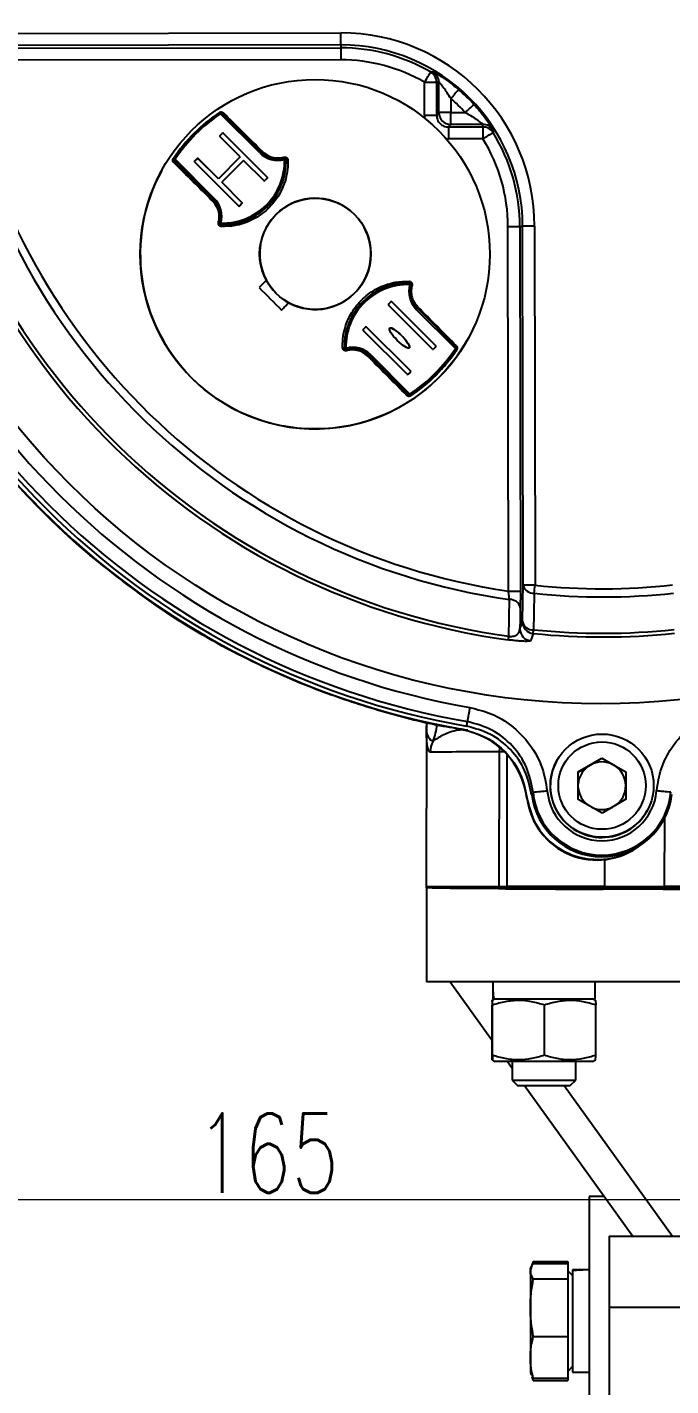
# Model space of a CAD drawing. Header units: millimetres. Extents: x 2320 to 4000, y 933 to 2121.
# Drawn here: x 2753.8 to 2834.8, y 1702.5 to 1873.6 of the extents above; entities that cross this region are included whole.
import ezdxf

# ---------------------------------------------------------------- set-up
doc = ezdxf.new("R2010")
doc.units = ezdxf.units.MM
doc.layers.add('标注', color=3, linetype='Continuous', lineweight=13)
doc.styles.add('SLDTEXTSTYLE1', font='txt.shx', dxfattribs={"width": 0.7, "bigfont": 'gbcbig.shx'})
doc.dimstyles.new('SLDDIMSTYLE12$0', dxfattribs={"dimtxt": 12, "dimasz": 10, "dimexe": 0, "dimexo": 0.0625, "dimgap": 0.875, "dimtad": 1, "dimdec": 1, "dimlfac": 1.8, "dimrnd": 1e-09, "dimzin": 12, "dimdsep": 46, "dimtxsty": 'SLDTEXTSTYLE1', "dimcen": 0.09, "dimdle": 8.16, "dimclrd": 3, "dimclre": 3, "dimadec": 0, "dimazin": 3, "dimtfac": 1, "dimtdec": 1, "dimtofl": 0, "dimtmove": 0, "dimatfit": 3, "dimfxl": 0, "dimfrac": 2, "dimtolj": 1, "dimlwd": 5, "dimlwe": 5, "dimarcsym": 0})

# ---------------------------------------------------------------- blocks, each defined once
blk = doc.blocks.new('*D59')
at = {"layer": 'Defpoints', "color": 0, "transparency": 16777216}
for p in [(2866.48, 1764.58), (2701.56, 1753.72), (2701.56, 1725.94)]:
    blk.add_point(p, dxfattribs=at)
at = {"layer": '标注', "color": 3, "lineweight": 5, "transparency": 16777216}
blk.add_line((2866.48, 1764.52), (2866.48, 1725.94), dxfattribs=at)
at = {"layer": '标注', "color": 3, "linetype": 'Continuous', "lineweight": 5, "transparency": 16777216}
for p, q in [((2701.56, 1753.66), (2701.56, 1725.94)), ((2856.48, 1725.94), (2711.56, 1725.94))]:
    blk.add_line(p, q, dxfattribs=at)
at = {"layer": '标注', "color": 3, "transparency": 16777216}
for points in [[(2711.56, 1727.61), (2711.56, 1724.27), (2701.56, 1725.94)], [(2856.48, 1727.61), (2856.48, 1724.27), (2866.48, 1725.94)]]:
    blk.add_solid(points, dxfattribs=at)
at = {"layer": '标注', "color": 0, "transparency": 16777216, "insert": (2784.02, 1731.82), "char_height": 10, "attachment_point": 5, "style": 'SLDTEXTSTYLE1'}
blk.add_mtext('\\A1;165', dxfattribs=at)

msp = doc.modelspace()

# ---------------------------------------------------------------- linework, layer by layer
at = {"color": 7, "linetype": 'Continuous', "lineweight": 25}
for p, q in [((2746.288, 1872.808), (2793.262, 1872.868)), ((2745.652, 1870.931), (2793.231, 1870.992)), ((2793.262, 1871.364), (2746.288, 1871.304)), ((2793.262, 1871.364), (2793.231, 1870.992)), ((2793.231, 1869.488), (2745.651, 1869.427)), ((2803.791, 1862.523), (2803.786, 1866.662)), ((2805.287, 1866.668), (2805.293, 1862.529)), ((2805.589, 1862.838), (2805.584, 1866.692)), ((2807.088, 1864.603), (2807.091, 1862.845)), ((2777.959, 1862.851), (2777.957, 1862.854)), ((2783.037, 1857.775), (2778.104, 1862.708)), ((2778.245, 1862.848), (2783.178, 1857.916)), ((2805.293, 1862.529), (2805.589, 1862.838)), ((2807.09, 1861.341), (2806.794, 1861.032)), ((2811.136, 1861.346), (2807.09, 1861.341)), ((2807.091, 1862.845), (2808.905, 1862.847)), ((2778.324, 1860.224), (2778.041, 1859.941)), ((2778.041, 1859.941), (2778.042, 1859.942)), ((2778.325, 1860.225), (2778.042, 1859.942)), ((2780.587, 1857.255), (2778.042, 1859.8)), ((2778.324, 1860.224), (2778.325, 1860.225)), ((2783.981, 1854.709), (2778.466, 1860.225)), ((2778.466, 1860.224), (2778.466, 1860.225)), ((2783.981, 1854.708), (2778.466, 1860.224)), ((2811.132, 1859.534), (2806.793, 1859.529)), ((2806.794, 1861.032), (2811.132, 1861.038)), ((2772.201, 1857.075), (2772.18, 1857.037)), ((2772.211, 1857.091), (2772.201, 1857.075)), ((2772.235, 1856.838), (2772.215, 1856.801)), ((2777.168, 1851.905), (2772.235, 1856.838)), ((2772.377, 1856.98), (2777.309, 1852.047)), ((2775.142, 1857.042), (2774.859, 1856.759)), ((2774.859, 1856.759), (2774.86, 1856.76)), ((2775.143, 1857.043), (2774.86, 1856.76)), ((2780.375, 1851.103), (2774.86, 1856.618)), ((2775.142, 1857.042), (2775.143, 1857.043)), ((2777.83, 1854.497), (2775.284, 1857.043)), ((2775.284, 1857.042), (2775.284, 1857.043)), ((2777.829, 1854.496), (2775.284, 1857.042)), ((2780.587, 1857.254), (2777.829, 1854.496)), ((2780.587, 1857.255), (2777.83, 1854.497)), ((2781.012, 1856.831), (2778.254, 1854.073)), ((2780.587, 1857.254), (2780.587, 1857.255)), ((2783.557, 1854.285), (2781.012, 1856.831)), ((2770.7, 1855.567), (2770.699, 1855.566)), ((2777.829, 1854.496), (2777.83, 1854.497)), ((2783.981, 1854.568), (2783.699, 1854.285)), ((2783.981, 1854.708), (2783.981, 1854.709)), ((2778.253, 1854.072), (2778.254, 1854.073)), ((2780.799, 1851.526), (2778.253, 1854.072)), ((2780.799, 1851.527), (2778.254, 1854.073)), ((2785.377, 1852.883), (2785.379, 1852.887)), ((2777.16, 1851.892), (2777.168, 1851.905)), ((2780.799, 1851.386), (2780.517, 1851.103)), ((2780.799, 1851.526), (2780.799, 1851.527)), ((2777.932, 1848.971), (2777.937, 1848.981)), ((2778.124, 1848.727), (2778.119, 1848.719)), ((2783.884, 1848.412), (2783.882, 1848.409)), ((2814.342, 1802.588), (2814.283, 1848.488)), ((2815.786, 1848.495), (2816.132, 1848.552)), ((2815.786, 1848.495), (2815.844, 1802.594)), ((2816.19, 1803.337), (2816.132, 1848.552)), ((2817.634, 1848.559), (2817.692, 1803.343)), ((2783.867, 1841.721), (2782.951, 1840.805)), ((2783.867, 1841.722), (2783.868, 1841.726)), ((2796.166, 1841.694), (2796.168, 1841.697)), ((2799.537, 1839.011), (2799.254, 1838.728)), ((2799.538, 1839.011), (2799.255, 1838.729)), ((2799.537, 1839.011), (2799.538, 1839.011)), ((2805.195, 1833.496), (2799.679, 1839.011)), ((2805.194, 1833.495), (2799.679, 1839.011)), ((2799.679, 1839.011), (2799.679, 1839.011)), ((2799.254, 1838.728), (2799.255, 1838.729)), ((2804.77, 1833.072), (2799.255, 1838.587)), ((2807.678, 1833.134), (2802.745, 1838.067)), ((2802.886, 1838.208), (2807.819, 1833.275)), ((2794.675, 1837.227), (2794.673, 1837.223)), ((2796.356, 1835.829), (2796.073, 1835.547)), ((2796.355, 1835.829), (2796.073, 1835.546)), ((2796.355, 1835.829), (2796.356, 1835.829)), ((2802.013, 1830.314), (2796.497, 1835.829)), ((2802.012, 1830.313), (2796.497, 1835.829)), ((2796.497, 1835.829), (2796.497, 1835.829)), ((2796.073, 1835.546), (2796.073, 1835.547)), ((2801.588, 1829.89), (2796.073, 1835.405)), ((2809.307, 1834.461), (2809.308, 1834.462)), ((2793.693, 1833.145), (2793.698, 1833.153)), ((2793.951, 1832.967), (2793.946, 1832.957)), ((2796.869, 1832.184), (2796.876, 1832.197)), ((2801.808, 1827.265), (2796.876, 1832.197)), ((2797.017, 1832.339), (2801.95, 1827.407)), ((2805.195, 1833.355), (2804.912, 1833.072)), ((2805.194, 1833.495), (2805.195, 1833.496)), ((2807.822, 1832.983), (2807.843, 1833.022)), ((2807.832, 1832.999), (2807.853, 1833.038)), ((2807.843, 1833.022), (2807.853, 1833.038)), ((2802.013, 1830.173), (2801.73, 1829.89)), ((2802.012, 1830.313), (2802.013, 1830.314)), ((2801.788, 1827.228), (2801.808, 1827.265)), ((2802.062, 1827.241), (2802.041, 1827.202)), ((2804.019, 1786.078), (2804.018, 1785.276)), ((2804.018, 1785.212), (2803.98, 1765.276)), ((2808.487, 1785.136), (2808.487, 1785.215)), ((2813.224, 1782.361), (2813.263, 1782.875)), ((2813.192, 1765.361), (2813.224, 1782.361)), ((2814.158, 1782.004), (2814.127, 1765.39)), ((2820.422, 1781.216), (2820.41, 1781.194)), ((2823.122, 1779.824), (2826.116, 1781.566)), ((2824.612, 1780.682), (2826.109, 1781.553)), ((2826.109, 1781.553), (2826.116, 1781.566)), ((2826.109, 1781.553), (2827.612, 1780.692)), ((2826.116, 1781.566), (2829.121, 1779.843)), ((2823.122, 1779.816), (2824.612, 1780.682)), ((2823.132, 1776.36), (2823.122, 1779.824)), ((2827.612, 1780.692), (2829.115, 1779.831)), ((2829.115, 1779.831), (2829.121, 1779.843)), ((2829.115, 1779.831), (2829.12, 1778.098)), ((2829.121, 1779.843), (2829.132, 1776.379)), ((2829.12, 1778.098), (2829.125, 1776.375)), ((2816.672, 1776.605), (2816.672, 1776.527)), ((2826.138, 1774.638), (2823.132, 1776.36)), ((2829.132, 1776.379), (2826.138, 1774.638)), ((2831.817, 1774.959), (2831.829, 1774.981)), ((2834.004, 1765.387), (2834.02, 1774.015)), ((2826.467, 1765.398), (2826.474, 1768.782)), ((2804.01, 1765.376), (2804.01, 1753.376)), ((2929.01, 1765.376), (2804.01, 1765.376)), ((2811.961, 1765.238), (2811.961, 1765.284)), ((2813.981, 1765.149), (2813.981, 1765.123)), ((2814.259, 1765.13), (2814.259, 1765.145)), ((2818.982, 1765.335), (2818.981, 1765.16)), ((2822.63, 1765.34), (2822.63, 1765.142)), ((2822.63, 1765.142), (2830.333, 1765.142)), ((2830.464, 1765.311), (2822.738, 1765.34)), ((2830.333, 1765.142), (2830.334, 1765.311)), ((2929.01, 1753.376), (2804.01, 1753.376)), ((2807.016, 1753.376), (2812.336, 1745.973)), ((2825.247, 1751.257), (2825.247, 1753.357)), ((2812.278, 1744.155), (2812.278, 1750.46)), ((2812.682, 1751.257), (2812.299, 1751.036)), ((2812.336, 1744.155), (2812.336, 1750.46)), ((2812.367, 1751.257), (2812.482, 1751.257)), ((2812.482, 1751.257), (2825.247, 1751.257)), ((2818.866, 1744.155), (2818.866, 1750.46)), ((2825.315, 1751.036), (2824.932, 1751.257)), ((2825.336, 1744.155), (2825.336, 1750.46)), ((2812.299, 1743.578), (2812.682, 1743.357)), ((2824.932, 1743.357), (2812.682, 1743.357)), ((2814.216, 1743.357), (2814.807, 1742.536)), ((2814.807, 1743.357), (2814.807, 1741.034)), ((2822.807, 1741.034), (2822.807, 1743.357)), ((2824.932, 1743.357), (2825.315, 1743.578)), ((2814.807, 1741.034), (2815.483, 1740.357)), ((2814.807, 1741.034), (2822.807, 1741.034)), ((2815.483, 1740.357), (2822.13, 1740.357)), ((2816.373, 1740.357), (2830.014, 1721.376)), ((2821.357, 1740.357), (2834.998, 1721.376)), ((2822.13, 1740.357), (2822.807, 1741.034)), ((2826.42, 1726.376), (2824.51, 1726.376)), ((2824.51, 1726.376), (2824.51, 1508.376)), ((2827.01, 1721.376), (2827.01, 1712.376)), ((2827.01, 1721.376), (2906.01, 1721.376)), ((2817.476, 1718.194), (2817.299, 1717.707)), ((2817.476, 1718.194), (2821.81, 1718.194)), ((2817.476, 1717.938), (2821.81, 1717.938)), ((2821.81, 1718.194), (2821.81, 1717.938)), ((2821.81, 1717.938), (2821.81, 1715.995)), ((2817.204, 1717.445), (2817.11, 1717.188)), ((2817.11, 1717.188), (2817.11, 1716.967)), ((2817.11, 1716.967), (2817.11, 1712.37)), ((2817.476, 1715.995), (2821.81, 1715.995)), ((2822.41, 1716.423), (2821.81, 1717.023)), ((2821.81, 1715.995), (2821.81, 1708.745)), ((2824.51, 1717.128), (2822.41, 1717.128)), ((2822.41, 1717.128), (2822.41, 1717.013)), ((2822.41, 1717.013), (2822.41, 1704.248)), ((2817.11, 1712.37), (2817.11, 1706.092)), ((2827.01, 1712.376), (2827.01, 1684.79)), ((2906.01, 1712.376), (2827.01, 1712.376)), ((2817.476, 1708.745), (2821.81, 1708.745)), ((2821.81, 1708.745), (2821.81, 1703.438)), ((2817.11, 1706.092), (2817.11, 1704.188)), ((2817.11, 1704.188), (2817.204, 1703.931)), ((2817.28, 1703.959), (2817.476, 1703.438)), ((2821.81, 1704.353), (2822.41, 1704.953)), ((2822.41, 1704.248), (2824.51, 1704.248)), ((2817.299, 1703.669), (2817.476, 1703.182)), ((2817.476, 1703.182), (2817.432, 1703.412)), ((2821.81, 1703.438), (2817.476, 1703.438)), ((2817.476, 1703.182), (2821.81, 1703.182)), ((2821.81, 1703.438), (2821.81, 1703.182))]:
    msp.add_line(p, q, dxfattribs=at)
at = {"color": 7, "linetype": 'Continuous', "lineweight": 25, "flags": 128}
for points in [[(2803.786, 1866.662), (2803.931, 1866.912), (2804.07, 1867.154), (2804.199, 1867.377), (2804.313, 1867.573), (2804.407, 1867.735), (2804.477, 1867.858), (2804.522, 1867.935), (2804.539, 1867.965)], [(2778.041, 1859.941), (2778.029, 1859.926), (2778.024, 1859.918)], [(2774.859, 1856.759), (2774.847, 1856.744), (2774.842, 1856.736)], [(2777.16, 1851.892), (2777.172, 1851.876), (2777.18, 1851.856), (2777.182, 1851.833), (2777.179, 1851.807), (2777.172, 1851.78), (2777.16, 1851.752), (2777.144, 1851.723), (2777.124, 1851.696)], [(2778.209, 1848.49), (2778.211, 1848.533), (2778.208, 1848.574), (2778.201, 1848.613), (2778.19, 1848.648), (2778.176, 1848.678), (2778.159, 1848.7), (2778.139, 1848.714), (2778.119, 1848.719)], [(2783.868, 1841.726), (2783.753, 1841.61), (2783.638, 1841.495), (2783.524, 1841.381), (2783.409, 1841.266), (2783.295, 1841.152), (2783.181, 1841.038), (2783.067, 1840.924), (2782.954, 1840.811)], [(2782.954, 1840.811), (2783.307, 1840.458), (2783.661, 1840.105), (2784.015, 1839.751), (2784.368, 1839.397), (2784.722, 1839.043), (2785.076, 1838.689), (2785.43, 1838.335), (2785.783, 1837.982)], [(2785.783, 1837.982), (2785.896, 1838.096), (2786.01, 1838.21), (2786.123, 1838.324), (2786.238, 1838.438), (2786.352, 1838.552), (2786.467, 1838.667), (2786.582, 1838.782), (2786.697, 1838.897)], [(2799.254, 1838.728), (2799.242, 1838.713), (2799.237, 1838.705)], [(2796.073, 1835.546), (2796.06, 1835.531), (2796.055, 1835.523)], [(2793.693, 1833.145), (2793.688, 1833.165), (2793.674, 1833.184), (2793.652, 1833.202), (2793.623, 1833.216), (2793.588, 1833.227), (2793.549, 1833.234), (2793.507, 1833.236), (2793.465, 1833.235)], [(2796.673, 1832.148), (2796.7, 1832.168), (2796.728, 1832.184), (2796.756, 1832.196), (2796.784, 1832.203), (2796.809, 1832.206), (2796.832, 1832.203), (2796.852, 1832.196), (2796.869, 1832.184)], [(2816.113, 1798.75), (2816.156, 1801.318), (2816.19, 1803.337)], [(2817.582, 1802.315), (2817.542, 1799.746), (2817.51, 1797.728)], [(2815.831, 1800.507), (2815.806, 1799.006), (2815.786, 1797.827)], [(2815.786, 1797.827), (2815.969, 1798.344), (2816.113, 1798.75)], [(2817.461, 1797.261), (2817.276, 1796.745), (2817.131, 1796.339)], [(2813.816, 1782.363), (2813.694, 1782.363), (2813.224, 1782.361)], [(2813.192, 1765.361), (2810.801, 1765.352), (2808.751, 1765.342), (2807.054, 1765.331), (2805.722, 1765.318), (2804.762, 1765.305), (2804.18, 1765.291), (2803.98, 1765.276), (2804.163, 1765.26), (2804.728, 1765.244), (2805.672, 1765.227), (2806.988, 1765.21), (2808.669, 1765.192), (2810.704, 1765.174), (2813.08, 1765.156)], [(2811.986, 1765.284), (2810.363, 1765.285), (2808.901, 1765.285), (2807.677, 1765.284), (2806.753, 1765.281), (2806.178, 1765.277), (2805.98, 1765.272), (2806.172, 1765.266), (2806.742, 1765.26), (2807.66, 1765.254), (2808.881, 1765.248), (2810.339, 1765.242), (2811.961, 1765.238)], [(2813.08, 1765.156), (2813.547, 1765.153), (2813.928, 1765.149), (2814.218, 1765.146), (2814.416, 1765.142), (2814.52, 1765.139), (2814.528, 1765.136), (2814.441, 1765.133), (2814.259, 1765.13)], [(2814.397, 1765.383), (2814.575, 1765.379), (2814.659, 1765.376), (2814.648, 1765.373), (2814.541, 1765.37), (2814.34, 1765.367), (2814.046, 1765.365), (2813.662, 1765.363), (2813.192, 1765.361)], [(2814.259, 1765.13), (2813.986, 1765.124), (2814.128, 1765.118), (2814.679, 1765.111), (2815.615, 1765.103), (2816.898, 1765.096), (2818.475, 1765.089), (2820.28, 1765.082), (2822.238, 1765.077), (2824.269, 1765.073), (2826.288, 1765.07)], [(2826.467, 1765.398), (2824.449, 1765.402), (2822.418, 1765.406), (2820.457, 1765.408), (2818.649, 1765.408), (2817.068, 1765.407), (2815.779, 1765.405), (2814.837, 1765.401), (2814.28, 1765.396), (2814.131, 1765.389), (2814.397, 1765.383)], [(2828.981, 1765.095), (2828.798, 1765.1), (2828.258, 1765.105), (2827.4, 1765.11), (2826.289, 1765.114), (2825.007, 1765.118), (2823.648, 1765.121), (2822.315, 1765.123), (2821.105, 1765.123), (2820.108, 1765.122), (2819.398, 1765.12), (2819.029, 1765.116), (2819.026, 1765.112), (2819.392, 1765.107), (2820.097, 1765.102), (2821.091, 1765.097), (2822.298, 1765.093), (2823.631, 1765.09), (2824.99, 1765.087), (2826.274, 1765.086), (2827.387, 1765.087), (2828.249, 1765.088), (2828.793, 1765.091), (2828.981, 1765.095)], [(2829.127, 1765.362), (2828.944, 1765.367), (2828.403, 1765.372), (2827.546, 1765.377), (2826.435, 1765.381), (2825.153, 1765.385), (2823.794, 1765.388), (2822.461, 1765.389), (2821.25, 1765.39), (2820.254, 1765.389), (2819.544, 1765.386), (2819.175, 1765.383), (2819.172, 1765.379), (2819.537, 1765.374), (2820.243, 1765.369), (2821.236, 1765.364), (2822.444, 1765.36), (2823.777, 1765.356), (2825.136, 1765.354), (2826.42, 1765.353), (2827.533, 1765.354), (2828.394, 1765.355), (2828.939, 1765.358), (2829.127, 1765.362)], [(2839.677, 1765.322), (2838.385, 1765.322), (2837.13, 1765.321), (2835.914, 1765.32), (2834.738, 1765.318), (2833.603, 1765.317), (2832.512, 1765.315), (2831.465, 1765.313), (2830.464, 1765.311)], [(2833.821, 1765.052), (2838.089, 1765.036), (2842.531, 1765.021), (2843.983, 1765.017)], [(2899.14, 1765.265), (2894.871, 1765.28), (2890.429, 1765.295), (2885.84, 1765.309), (2881.132, 1765.322), (2876.334, 1765.334), (2871.476, 1765.345), (2866.588, 1765.355), (2861.698, 1765.363), (2856.838, 1765.371), (2852.037, 1765.377), (2847.325, 1765.381), (2842.73, 1765.385), (2838.281, 1765.387), (2834.004, 1765.387)]]:
    msp.add_lwpolyline(points, dxfattribs=at)
at = {"color": 7, "linetype": 'Continuous', "lineweight": 25}
for centre, radius in [((2825.978, 1883.076), 94.663), ((2790.004, 1845.015), 22), ((2790.026, 1845.055), 7), ((2826.125, 1778.099), 6.5), ((2826.127, 1778.102), 5.5)]:
    msp.add_circle(centre, radius, dxfattribs=at)
for centre, radius, start, end in [((2826.239, 1883.551), 86.736, 352.83814, 187.30792), ((2826.241, 1883.555), 86.27, 352.83813, 187.30793), ((2826.248, 1883.568), 81.714, 352.48125, 187.66482), ((2826.249, 1883.569), 80.681, 352.48124, 187.66483), ((2793.293, 1848.528), 24.341, 0.07349, 90.07308), ((2564.118, 1872.209), 229.146, 359.78854, 0.16471), ((3022.375, 1870.146), 229.146, 179.78854, 180.16471), ((2793.26, 1848.466), 22.526, 59.952, 90.07302), ((2793.291, 1848.523), 22.841, 0.07349, 90.07308), ((2826.203, 1883.486), 87.837, 189.2274, 262.22982), ((2826.205, 1883.489), 87.371, 189.2274, 262.22982), ((2826.212, 1883.503), 82.815, 189.67715, 261.85282), ((2826.213, 1883.504), 81.782, 189.91182, 261.65393), ((2793.257, 1848.461), 21.026, 59.952, 90.07302), ((2803.977, 1996.643), 129.982, 269.91566, 270.57756), ((2803.787, 1866.666), 1.5, 0.06713, 59.90679), ((2804.084, 1866.69), 1.5, 0.06631, 59.24117), ((2825.7, 1882.612), 98.999, 189.66157, 229.67541), ((2825.7, 1882.707), 99, 189.79776, 259.98721), ((2825.959, 1883.039), 98.897, 189.98805, 260.15852), ((2825.976, 1883.071), 98.358, 189.97103, 260.17554), ((2825.979, 1883.077), 96.56, 189.97103, 260.17554), ((2402.931, 2211.664), 532.723, 319.34642, 319.50828), ((2793.279, 1848.501), 22.718, 42.55972, 49.38586), ((2793.276, 1848.496), 21.218, 42.55972, 49.38586), ((2577.476, 2115.421), 342.568, 312.49839, 312.75007), ((2790.005, 1845.018), 21.524, 124.03884, 145.96096), ((2790.027, 1845.057), 21.5, 124.03884, 145.96096), ((2790.027, 1845.057), 21.3, 124.03884, 145.96096), ((2778.104, 1862.707), 0.2, 45.00002, 124.03871), ((2765.145, 1854.014), 15.606, 33.85537, 34.58847), ((2812.769, 1828.113), 48.973, 134.82535, 135.05853), ((2778.338, 1862.971), 0.205, 267.13168, 306.91627), ((1274.711, 342.924), 2138.062, 45.120496, 45.305718), ((2803.982, 1992.505), 129.982, 269.91566, 270.57756), ((2806.899, 1732.863), 129.982, 89.91566, 90.57756), ((2807.09, 1862.843), 1.501, 180.16171, 269.98486), ((2568.869, 1862.183), 238.223, 359.79747, 0.15912), ((2811.138, 1859.846), 1.5, 32.48841, 90.08317), ((2778.112, 1859.871), 0.1, 135.00002, 225.00029), ((2778.395, 1860.153), 0.1, 44.99998, 134.99971), ((2778.395, 1860.154), 0.1, 44.99998, 134.99971), ((3045.015, 1860.19), 238.223, 179.79747, 180.15912), ((3049.353, 1860.196), 238.223, 179.79747, 180.15912), ((2811.134, 1859.538), 1.5, 31.82221, 90.08233), ((2693.85, 2049.555), 223.3, 301.68311, 302.06911), ((2793.258, 1848.462), 21.026, 0.07337, 31.77721), ((2793.26, 1848.466), 22.526, 0.07337, 31.77721), ((2817.702, 1823.181), 48.973, 134.82535, 135.05853), ((2785.299, 1860.037), 3, 225.00007, 285.53072), ((2783.224, 1858.09), 0.208, 266.71471, 313.23954), ((2772.908, 1858.167), 1.326, 236.12682, 237.13736), ((2772.377, 1856.979), 0.2, 151.33664, 225.00025), ((2764.501, 1845.41), 13.996, 55.75631, 56.57477), ((1256.189, 324.51), 2155.516, 45.120496, 45.305718), ((2772.078, 1856.681), 0.182, 320.49441, 41.26107), ((1268.468, 336.681), 2138.062, 45.120496, 45.305718), ((2807.86, 1821.426), 50.231, 134.943, 135.17192), ((2774.931, 1856.689), 0.1, 135.00002, 225.00029), ((2775.213, 1856.971), 0.1, 44.99998, 134.99971), ((2775.213, 1856.972), 0.1, 44.99998, 134.99971), ((2778.36, 1856.724), 8, 268.30908, 1.69072), ((2778.36, 1856.724), 7.8, 268.30908, 1.69072), ((2785.3, 1860.038), 3.2, 225.00007, 285.53072), ((2784.43, 1856.781), 1.706, 12.30823, 15.2426), ((2786.156, 1856.954), 0.2, 1.69091, 105.53076), ((2767.042, 1851.694), 19.825, 15.3864, 15.96293), ((2786.68, 1840.902), 16.061, 91.15683, 91.86904), ((2786.156, 1856.954), 0.2, 1.69076, 45.0001), ((2786.525, 1857.077), 0.223, 221.23789, 284.04753), ((2790.003, 1845.013), 22, 151.33662, 225.00026), ((2783.911, 1854.638), 0.1, 315.00002, 45.00029), ((2783.91, 1854.638), 0.1, 331.33666, 45.00022), ((2783.628, 1854.356), 0.1, 224.99998, 314.99971), ((2812.792, 1816.494), 50.231, 134.943, 135.17192), ((2775.046, 1849.784), 3, 344.46921, 45.00019), ((2775.047, 1849.785), 3.2, 344.46921, 45.00019), ((2780.446, 1851.174), 0.1, 224.99998, 314.99971), ((2780.729, 1851.457), 0.1, 315.00002, 45.00029), ((2780.728, 1851.456), 0.1, 331.33666, 45.00022), ((2790.026, 1845.055), 7, 241.60169, 208.39851), ((2778.017, 1849.576), 0.611, 252.95968, 261.95729), ((2778.13, 1848.927), 0.2, 164.46935, 268.30936), ((2774.234, 1835.096), 14.37, 74.2697, 75.06781), ((2747.019, 1849.796), 31.123, 358.03202, 358.40139), ((2814.49, 1973.501), 125.013, 269.90539, 270.59394), ((2817.428, 1723.546), 125.013, 89.90539, 90.59394), ((2790.024, 1845.052), 7, 208.40897, 241.60156), ((2801.694, 1833.389), 8, 88.30908, 181.69072), ((2801.694, 1833.39), 7.8, 88.30908, 181.69072), ((2805.008, 1840.33), 3.2, 164.46921, 225.00019), ((2802.086, 1841.559), 0.256, 169.61423, 222.27228), ((2771.541, 1842.133), 30.399, 358.2151, 358.59086), ((2798.148, 1827.411), 14.284, 73.86802, 74.66962), ((2801.924, 1841.186), 0.2, 45.0001, 88.30925), ((2801.924, 1841.186), 0.2, 344.46935, 88.30936), ((2805.007, 1840.329), 3, 164.46921, 225.00019), ((2801.977, 1840.343), 0.791, 73.29316, 80.21487), ((2799.608, 1838.94), 0.1, 44.99998, 134.99971), ((2799.609, 1838.941), 0.1, 44.99998, 134.99971), ((2799.326, 1838.658), 0.1, 135.00002, 225.00029), ((2837.41, 1803.473), 48.973, 134.82535, 135.05853), ((2803.066, 1838.247), 0.208, 136.72384, 183.27091), ((1277.841, 319.704), 2152.267, 44.695355, 44.879755), ((2796.426, 1835.758), 0.1, 44.99998, 134.99971), ((2796.427, 1835.759), 0.1, 44.99998, 134.99971), ((2790.003, 1845.013), 22, 224.99991, 331.33627), ((2796.144, 1835.476), 0.1, 135.00002, 225.00029), ((2794.328, 1816.889), 16.276, 91.51466, 92.21997), ((2793.898, 1833.159), 0.2, 181.69091, 285.53076), ((2794.755, 1830.077), 3.2, 45.00007, 105.53072), ((2774.445, 1827.702), 20.204, 15.10406, 15.67269), ((2794.578, 1833.05), 0.639, 188.33812, 196.96504), ((2794.754, 1830.076), 3, 45.00007, 105.53072), ((1259.346, 301.101), 2169.837, 44.695355, 44.879755), ((2832.501, 1796.786), 50.231, 134.943, 135.17192), ((2790.027, 1845.057), 21.3, 304.03884, 325.96096), ((2790.006, 1845.018), 21.5, 304.03884, 325.96096), ((2790.006, 1845.018), 21.524, 304.03884, 325.96096), ((2790.027, 1845.056), 21.5, 304.03884, 325.96096), ((2804.841, 1833.142), 0.1, 224.99998, 314.99971), ((2805.123, 1833.424), 0.1, 331.33666, 45.00022), ((2805.124, 1833.425), 0.1, 315.00002, 45.00029), ((2842.342, 1798.54), 48.973, 134.82535, 135.05853), ((2799.865, 1821.479), 14.031, 55.34818, 56.16516), ((2807.957, 1833.351), 0.204, 142.91842, 182.97682), ((2807.677, 1833.134), 0.2, 331.33664, 45.00025), ((2808.209, 1833.518), 0.661, 234.10314, 236.21317), ((1271.599, 313.462), 2152.267, 44.695355, 44.879755), ((2801.659, 1829.961), 0.1, 224.99998, 314.99971), ((2801.941, 1830.242), 0.1, 331.33666, 45.00022), ((2801.942, 1830.243), 0.1, 315.00002, 45.00029), ((2801.668, 1827.091), 0.182, 48.77076, 129.54207), ((2837.433, 1791.853), 50.231, 134.943, 135.17192), ((2801.95, 1827.406), 0.2, 225.00002, 304.03871), ((2788.889, 1818.524), 15.796, 33.49364, 34.2203), ((2802.677, 1827.606), 0.754, 212.39658, 214.25577), ((2817.486, 1678.331), 125.013, 89.90539, 90.59394), ((2817.474, 1803.628), 1.316, 192.75198, 274.70891), ((1985.884, 1892.003), 836.52, 353.845189, 353.916003), ((2826.249, 1883.57), 80.682, 263.91174, 276.23432), ((2814.549, 1927.601), 125.013, 269.90539, 270.59394), ((2814.56, 1800.224), 1.302, 12.53255, 93.70594), ((2826.248, 1883.569), 81.714, 263.91174, 276.23432), ((2817.398, 1799.041), 1.318, 192.78342, 274.84583), ((2817.613, 1798.754), 1.5, 180.17186, 264.18048), ((2742.748, 1806.66), 72.304, 351.88658, 352.25807), ((2817.287, 1797.832), 1.5, 180.17168, 264.0429), ((2751.479, 1804.409), 66.368, 353.81743, 354.2221), ((2826.239, 1883.552), 86.736, 264.19127, 275.9548), ((2826.241, 1883.555), 86.271, 264.19127, 275.9548), ((2373.538, 1863.004), 442.382, 349.99623, 350.22979), ((2799.036, 1786.153), 6.31, 337.21969, 356.46346), ((2806.749, 1775.289), 10, 7.11201, 79.98721), ((2807.519, 1782.294), 3.018, 152.03076, 179.90347), ((2813.52, 1125.574), 656.787, 90.025773, 90.786775), ((2826.113, 1778.077), 6.5, 151.33681, 270.18006), ((2826.12, 1778.089), 3, 60.17996, 120.17977), ((2826.12, 1778.089), 3, 120.17983, 176.28902), ((2826.12, 1778.089), 3, 0.18027, 60.1801), ((2833.888, 1619.065), 159.032, 95.28755, 95.93724), ((2826.113, 1778.077), 6.912, 185.44581, 354.70025), ((2826.12, 1778.089), 3, 184.0714, 234.57725), ((2826.12, 1778.089), 3, 304.20958, 0.18019), ((2820.348, 1636.321), 141.683, 84.15152, 84.87832), ((2825.503, 1777.629), 8.9, 187.11215, 307.90788), ((2826.093, 1778.039), 8.89, 186.98978, 353.15629), ((2826.11, 1778.071), 8.712, 185.44582, 354.70024), ((2826.12, 1778.089), 3, 245.78281, 296.15006), ((2826.113, 1778.076), 6.5, 270.17977, 331.33646), ((2821.534, 2313.407), 548.252, 268.99949, 269.73326), ((2819.605, 1199.56), 565.775, 90.05342, 90.77156), ((2826.292, 2860.839), 1095.703, 269.617711, 269.808482), ((2822.267, 658.21), 1107.13, 89.975638, 90.165082), ((2823.095, -1156.169), 2921.241, 89.789638, 89.937378), ((2834.294, 4691.486), 2926.099, 269.846751, 269.994326), ((2859.951, 6729.871), 4964.817, 269.658201, 269.764012)]:
    msp.add_arc(centre, radius, start, end, dxfattribs=at)
for centre, major_axis, ratio, start_param, end_param in [((2805.252, 1848.477), (21.567, 5.576), 0.8075751, 1.3498967, 1.3633758), ((2806.793, 1862.53), (2.124, 2.124), 0.9987882, 2.3582273, 2.4867184), ((2793.209, 1860.23), (2.699, 22.426), 0.7902591, 4.8430733, 4.8567802), ((2806.793, 1862.53), (2.124, 2.124), 0.9987882, 3.8391022, 3.9278057), ((2800.633, 1834.45), (1.237, -1.237), 0.2285702, 6.2831845, 9.4887697), ((2818.807, 1753.357), (0, -11.154), 0.5773503, 4.712389, 4.9017857), ((2818.807, 1751.257), (0, -11.154), 0.5773503, 4.6136127, 4.712389), ((2822.41, 1710.688), (11.154, 0), 0.5773503, 1.4765236, 1.5707963), ((2824.51, 1710.688), (11.154, 0), 0.5773503, 1.5707963, 1.760193)]:
    msp.add_ellipse(centre, major_axis=major_axis, ratio=ratio, start_param=start_param, end_param=end_param, dxfattribs=at)
msp.add_ellipse((2800.634, 1834.451), major_axis=(1.237, -1.237), ratio=0.2285702, dxfattribs=at)
for points, knots in [([(2804.539, 1867.965), (2804.597, 1867.968), (2804.701, 1867.973), (2804.805, 1867.977), (2804.851, 1867.979)], [0, 0, 0, 0, 0.56, 1, 1, 1, 1]), ([(2804.851, 1867.979), (2804.875, 1867.971), (2804.924, 1867.952), (2805.195, 1867.804), (2805.561, 1867.587), (2806.148, 1867.214), (2807.013, 1866.615), (2807.706, 1866.044), (2808.067, 1865.746)], [0, 0, 0, 0, 0.12205466, 0.24949049, 0.37396694, 0.50097881, 0.73949032, 1, 1, 1, 1]), ([(2807.088, 1864.603), (2806.933, 1864.859), (2806.653, 1865.321), (2806.263, 1865.878), (2805.969, 1866.26), (2805.764, 1866.505), (2805.622, 1866.663), (2805.597, 1866.682), (2805.584, 1866.692)], [0, 0, 0, 0, 0.2770528, 0.4991542, 0.6476515, 0.7772617, 0.8925679, 1, 1, 1, 1]), ([(2810.012, 1863.866), (2810.328, 1863.508), (2810.931, 1862.825), (2811.572, 1861.962), (2811.974, 1861.371), (2812.212, 1860.997), (2812.373, 1860.725), (2812.393, 1860.676), (2812.403, 1860.652)], [0, 0, 0, 0, 0.26143, 0.4994924, 0.6279885, 0.7500278, 0.8766805, 1, 1, 1, 1]), ([(2777.957, 1862.854), (2777.977, 1862.866), (2778.022, 1862.893), (2778.106, 1862.919), (2778.225, 1862.928), (2778.355, 1862.894), (2778.425, 1862.837), (2778.461, 1862.807)], [0, 0, 0, 0, 0.0853698, 0.1907986, 0.3564235, 0.6664713, 1, 1, 1, 1]), ([(2805.293, 1862.529), (2805.315, 1862.333), (2805.36, 1861.94), (2805.707, 1861.444), (2806.204, 1861.098), (2806.597, 1861.054), (2806.794, 1861.032)], [0, 0, 0, 0, 0.250154, 0.5, 0.749846, 1, 1, 1, 1]), ([(2811.136, 1861.346), (2811.125, 1861.359), (2811.102, 1861.386), (2810.929, 1861.531), (2810.662, 1861.738), (2810.027, 1862.198), (2809.392, 1862.565), (2808.905, 1862.847)], [0, 0, 0, 0, 0.1054309, 0.2197764, 0.3500255, 0.5009739, 1, 1, 1, 1]), ([(2812.403, 1860.652), (2812.405, 1860.592), (2812.407, 1860.484), (2812.408, 1860.376), (2812.409, 1860.329)], [0, 0, 0, 0, 0.56, 1, 1, 1, 1]), ([(2783.366, 1857.938), (2783.613, 1857.735), (2784.059, 1857.367), (2784.959, 1857.108), (2785.646, 1857.121), (2786.01, 1857.213), (2786.076, 1857.23)], [0, 0, 0, 0, 0.3569261, 0.6455881, 0.9359573, 1, 1, 1, 1]), ([(2772.219, 1856.565), (2772.176, 1856.62), (2772.11, 1856.703), (2772.096, 1856.859), (2772.116, 1856.96), (2772.141, 1857.022), (2772.163, 1857.056), (2772.169, 1857.066)], [0, 0, 0, 0, 0.4935098, 0.7465115, 0.851032, 0.9564885, 1, 1, 1, 1]), ([(2772.19, 1857.053), (2772.186, 1857.048), (2772.179, 1857.036), (2772.17, 1857.018), (2772.161, 1856.992), (2772.153, 1856.944), (2772.162, 1856.868), (2772.193, 1856.828), (2772.215, 1856.801)], [0, 0, 0, 0, 0.0275852, 0.0617297, 0.104186, 0.1954073, 0.4521438, 1, 1, 1, 1]), ([(2786.579, 1856.86), (2786.581, 1856.682), (2786.591, 1855.725), (2786.295, 1854.124), (2785.324, 1852.11), (2783.908, 1850.448), (2781.997, 1849.196), (2780.014, 1848.546), (2778.773, 1848.508), (2778.209, 1848.49)], [0, 0, 0, 0, 0.0439371, 0.236293, 0.3728219, 0.5357282, 0.69861, 0.8632007, 1, 1, 1, 1]), ([(2786.076, 1857.23), (2786.116, 1857.237), (2786.196, 1857.252), (2786.315, 1857.227), (2786.424, 1857.171), (2786.515, 1857.077), (2786.568, 1856.968), (2786.576, 1856.89), (2786.579, 1856.86)], [0, 0, 0, 0, 0.1540842, 0.3077863, 0.4712038, 0.6571656, 0.8674974, 1, 1, 1, 1]), ([(2778.119, 1848.719), (2778.673, 1848.736), (2779.891, 1848.773), (2781.849, 1849.41), (2783.702, 1850.652), (2784.887, 1851.922), (2785.263, 1852.739), (2785.338, 1852.902)], [0, 0, 0, 0, 0.20546712, 0.45207555, 0.69563382, 0.93912655, 1, 1, 1, 1]), ([(2777.838, 1848.992), (2777.855, 1849.058), (2777.947, 1849.422), (2777.959, 1850.108), (2777.698, 1851.007), (2777.328, 1851.451), (2777.124, 1851.696)], [0, 0, 0, 0, 0.06404267, 0.35441194, 0.64307395, 1, 1, 1, 1]), ([(2777.16, 1851.892), (2777.381, 1851.626), (2777.782, 1851.144), (2778.063, 1850.173), (2778.049, 1849.435), (2777.95, 1849.042), (2777.932, 1848.971)], [0, 0, 0, 0, 0.3540546, 0.64277104, 0.9353249, 1, 1, 1, 1]), ([(2778.209, 1848.49), (2778.151, 1848.499), (2778.041, 1848.517), (2777.912, 1848.621), (2777.839, 1848.749), (2777.817, 1848.881), (2777.831, 1848.957), (2777.838, 1848.992)], [0, 0, 0, 0, 0.257956, 0.4849143, 0.7035846, 0.8642778, 1, 1, 1, 1]), ([(2777.932, 1848.971), (2777.928, 1848.953), (2777.921, 1848.913), (2777.934, 1848.845), (2777.971, 1848.782), (2778.035, 1848.732), (2778.09, 1848.723), (2778.119, 1848.719)], [0, 0, 0, 0, 0.11321608, 0.25761818, 0.47541861, 0.71851805, 1, 1, 1, 1]), ([(2793.465, 1833.235), (2793.463, 1833.413), (2793.455, 1834.374), (2793.754, 1835.979), (2794.727, 1837.996), (2796.142, 1839.659), (2798.052, 1840.909), (2800.033, 1841.555), (2801.272, 1841.589), (2801.835, 1841.605)], [0, 0, 0, 0, 0.04393713, 0.23629304, 0.37282189, 0.53572822, 0.69861004, 0.86320068, 1, 1, 1, 1]), ([(2801.835, 1841.605), (2801.893, 1841.595), (2802.002, 1841.578), (2802.131, 1841.473), (2802.204, 1841.344), (2802.226, 1841.212), (2802.211, 1841.136), (2802.205, 1841.101)], [0, 0, 0, 0, 0.257956, 0.4849143, 0.7035846, 0.8642778, 1, 1, 1, 1]), ([(2802.205, 1841.101), (2802.188, 1841.035), (2802.096, 1840.671), (2802.083, 1839.984), (2802.343, 1839.083), (2802.711, 1838.637), (2802.915, 1838.39)], [0, 0, 0, 0, 0.0640427, 0.3544119, 0.6430739, 1, 1, 1, 1]), ([(2794.712, 1837.204), (2794.509, 1836.826), (2793.9, 1835.685), (2793.686, 1834.262), (2793.692, 1833.32), (2793.693, 1833.145)], [0, 0, 0, 0, 0.2880106, 0.8674013, 1, 1, 1, 1]), ([(2793.967, 1832.863), (2793.927, 1832.856), (2793.847, 1832.841), (2793.728, 1832.866), (2793.62, 1832.923), (2793.528, 1833.017), (2793.475, 1833.127), (2793.468, 1833.205), (2793.465, 1833.235)], [0, 0, 0, 0, 0.15408421, 0.30778627, 0.47120377, 0.6571656, 0.86749743, 1, 1, 1, 1]), ([(2793.693, 1833.145), (2793.694, 1833.13), (2793.698, 1833.09), (2793.724, 1833.036), (2793.769, 1832.988), (2793.823, 1832.959), (2793.868, 1832.95), (2793.908, 1832.949), (2793.929, 1832.954), (2793.946, 1832.957)], [0, 0, 0, 0, 0.14396579, 0.37325789, 0.56953993, 0.7311976, 0.87060558, 0.89142025, 1, 1, 1, 1]), ([(2793.946, 1832.957), (2794.017, 1832.975), (2794.41, 1833.075), (2795.148, 1833.088), (2796.119, 1832.807), (2796.602, 1832.405), (2796.869, 1832.184)], [0, 0, 0, 0, 0.0646751, 0.357229, 0.6459454, 1, 1, 1, 1]), ([(2796.673, 1832.148), (2796.427, 1832.352), (2795.982, 1832.722), (2795.083, 1832.984), (2794.397, 1832.972), (2794.033, 1832.88), (2793.967, 1832.863)], [0, 0, 0, 0, 0.3569261, 0.6455881, 0.9359573, 1, 1, 1, 1]), ([(2807.795, 1833.474), (2807.837, 1833.418), (2807.902, 1833.334), (2807.915, 1833.177), (2807.895, 1833.075), (2807.87, 1833.013), (2807.848, 1832.979), (2807.842, 1832.969)], [0, 0, 0, 0, 0.4935098, 0.7465115, 0.851032, 0.9564885, 1, 1, 1, 1]), ([(2807.822, 1832.983), (2807.825, 1832.988), (2807.832, 1833), (2807.837, 1833.01), (2807.84, 1833.016)], [0, 0, 0, 0, 0.4520618, 1, 1, 1, 1]), ([(2802.054, 1827.181), (2802.034, 1827.169), (2801.989, 1827.143), (2801.905, 1827.117), (2801.787, 1827.109), (2801.658, 1827.144), (2801.588, 1827.202), (2801.552, 1827.231)], [0, 0, 0, 0, 0.0853698, 0.1907986, 0.3564235, 0.6664713, 1, 1, 1, 1]), ([(2801.788, 1827.228), (2801.806, 1827.213), (2801.84, 1827.184), (2801.903, 1827.166), (2801.962, 1827.169), (2802, 1827.18), (2802.024, 1827.192), (2802.034, 1827.198), (2802.041, 1827.202)], [0, 0, 0, 0, 0.3733801, 0.7042157, 0.8609871, 0.9438936, 0.9669176, 1, 1, 1, 1]), ([(2809.228, 1785.079), (2808.213, 1785.227), (2804.676, 1785.743), (2798.737, 1787.28), (2790.206, 1790.011), (2780.79, 1794.153), (2770.719, 1799.939), (2764.663, 1804.737), (2761.636, 1807.136)], [0, 0, 0, 0, 0.05795747, 0.20191324, 0.34586886, 0.56391292, 0.78195664, 1, 1, 1, 1]), ([(2814.476, 1801.524), (2814.46, 1801.665), (2814.435, 1801.888), (2814.387, 1802.263), (2814.358, 1802.476), (2814.342, 1802.588)], [0, 0, 0, 0, 0.4488466, 0.7117862, 1, 1, 1, 1]), ([(2814.392, 1796.92), (2814.408, 1797.78), (2814.436, 1799.314), (2814.464, 1800.849), (2814.476, 1801.524)], [0, 0, 0, 0, 0.55999994, 1, 1, 1, 1]), ([(2815.844, 1802.594), (2815.844, 1802.161), (2815.843, 1801.386), (2815.835, 1800.776), (2815.831, 1800.507)], [0, 0, 0, 0, 0.5586895, 1, 1, 1, 1]), ([(2817.131, 1796.339), (2817.096, 1796.318), (2817.027, 1796.276), (2816.601, 1796.262), (2816.079, 1796.281), (2815.568, 1796.317), (2814.979, 1796.372), (2814.54, 1796.429), (2814.328, 1796.456)], [0, 0, 0, 0, 0.25083619, 0.49912261, 0.62735457, 0.75134888, 0.87955784, 1, 1, 1, 1]), ([(2814.392, 1796.92), (2814.448, 1796.911), (2814.56, 1796.892), (2814.783, 1796.885), (2815.035, 1796.921), (2815.273, 1797.013), (2815.679, 1797.283), (2815.738, 1797.583), (2815.786, 1797.827)], [0, 0, 0, 0, 0.0472872, 0.0939884, 0.1941558, 0.3091639, 0.4362361, 1, 1, 1, 1]), ([(2809.503, 1787.933), (2810.438, 1787.701), (2812.302, 1787.239), (2814.787, 1785.717), (2816.951, 1783.572), (2818.63, 1780.761), (2819.031, 1778.536), (2819.232, 1777.421)], [0, 0, 0, 0, 0.1872812, 0.3736777, 0.5607984, 0.7799545, 1, 1, 1, 1]), ([(2832.996, 1777.438), (2833.153, 1778.388), (2833.466, 1780.282), (2834.784, 1782.881), (2836.748, 1785.211), (2839.415, 1787.11), (2841.602, 1787.686), (2842.698, 1787.975)], [0, 0, 0, 0, 0.1872716, 0.3736538, 0.5608014, 0.7799695, 1, 1, 1, 1]), ([(2804.018, 1785.276), (2804.018, 1785.284), (2804.019, 1785.384), (2804.026, 1785.634), (2804.099, 1785.888), (2804.144, 1786.048)], [0, 0, 0, 0, 0.03383028, 0.39317063, 1, 1, 1, 1]), ([(2809.055, 1785.597), (2809.08, 1785.702), (2809.125, 1785.888), (2809.173, 1786.074), (2809.194, 1786.156)], [0, 0, 0, 0, 0.56, 1, 1, 1, 1]), ([(2817.438, 1777.244), (2817.232, 1778.317), (2816.82, 1780.461), (2814.943, 1783.201), (2812.358, 1785.291), (2810.249, 1785.868), (2809.194, 1786.156)], [0, 0, 0, 0, 0.2498556, 0.4996698, 0.7497111, 1, 1, 1, 1]), ([(2804.501, 1782.299), (2804.492, 1782.3), (2804.371, 1782.307), (2804.187, 1782.717), (2804.047, 1783.864), (2804.018, 1784.802), (2804.018, 1785.273), (2804.018, 1785.276)], [0, 0, 0, 0, 0.025838, 0.3524575, 0.674492, 0.9978501, 1, 1, 1, 1]), ([(2804.854, 1783.709), (2804.75, 1783.729), (2804.543, 1783.767), (2804.26, 1784.232), (2804.098, 1784.649), (2804.041, 1784.949), (2804.026, 1785.094), (2804.02, 1785.178), (2804.018, 1785.229), (2804.018, 1785.264), (2804.018, 1785.272), (2804.018, 1785.276)], [0, 0, 0, 0, 0.2577838, 0.516877, 0.7554746, 0.8751834, 0.9264637, 0.9520873, 0.9894716, 0.9950299, 1, 1, 1, 1]), ([(2808.688, 1785.164), (2808.472, 1785.138), (2807.425, 1785.014), (2806.057, 1784.491), (2805.269, 1783.979), (2804.854, 1783.709)], [0, 0, 0, 0, 0.1096953, 0.5316981, 1, 1, 1, 1]), ([(2817.268, 1776.957), (2817.04, 1778.002), (2816.586, 1780.09), (2814.704, 1782.736), (2812.156, 1784.754), (2810.09, 1785.316), (2809.055, 1785.597)], [0, 0, 0, 0, 0.25006523, 0.49944561, 0.74938637, 1, 1, 1, 1]), ([(2816.672, 1776.605), (2816.917, 1775.556), (2817.406, 1773.457), (2819.489, 1770.899), (2822.275, 1769.195), (2825.467, 1768.646), (2828.193, 1768.991), (2829.504, 1769.868), (2829.923, 1770.149)], [0, 0, 0, 0, 0.1827996, 0.3655991, 0.5483987, 0.7311982, 0.9139978, 1, 1, 1, 1]), ([(2817.438, 1777.244), (2817.406, 1777.191), (2817.348, 1777.096), (2817.293, 1776.999), (2817.268, 1776.957)], [0, 0, 0, 0, 0.56, 1, 1, 1, 1]), ([(2812.336, 1750.46), (2812.332, 1750.637), (2812.327, 1750.783), (2812.317, 1750.985), (2812.312, 1751.041), (2812.305, 1751.041), (2812.302, 1751.028), (2812.297, 1750.975), (2812.295, 1750.935), (2812.287, 1750.784), (2812.282, 1750.637), (2812.278, 1750.46)], [0, 0, 0, 0, 0.25, 0.25, 0.5, 0.5, 0.625, 0.625, 0.75, 0.75, 1, 1, 1, 1]), ([(2818.866, 1750.46), (2818.333, 1750.637), (2817.796, 1750.783), (2816.711, 1750.985), (2816.162, 1751.041), (2815.33, 1751.041), (2815.051, 1751.028), (2814.499, 1750.975), (2814.225, 1750.935), (2813.408, 1750.784), (2812.87, 1750.637), (2812.336, 1750.46)], [0, 0, 0, 0, 0.25, 0.25, 0.5, 0.5, 0.625, 0.625, 0.75, 0.75, 1, 1, 1, 1]), ([(2825.336, 1750.46), (2824.808, 1750.637), (2824.276, 1750.783), (2823.2, 1750.985), (2822.657, 1751.041), (2821.832, 1751.041), (2821.556, 1751.028), (2821.009, 1750.975), (2820.738, 1750.935), (2819.928, 1750.784), (2819.395, 1750.637), (2818.866, 1750.46)], [0, 0, 0, 0, 0.25, 0.25, 0.5, 0.5, 0.625, 0.625, 0.75, 0.75, 1, 1, 1, 1]), ([(2825.307, 1751.024), (2825.308, 1751.029), (2825.317, 1751.12), (2825.327, 1750.78), (2825.336, 1750.46)], [0, 0, 0, 0, 0.0575081, 1, 1, 1, 1]), ([(2812.336, 1744.155), (2812.331, 1743.981), (2812.322, 1743.648), (2812.311, 1743.61), (2812.307, 1743.591)], [0, 0, 0, 0, 0.52228025, 1, 1, 1, 1]), ([(2818.866, 1744.155), (2818.333, 1743.978), (2817.796, 1743.832), (2816.711, 1743.63), (2816.162, 1743.574), (2815.33, 1743.574), (2815.051, 1743.587), (2814.499, 1743.64), (2814.225, 1743.68), (2813.408, 1743.831), (2812.87, 1743.977), (2812.336, 1744.155)], [0, 0, 0, 0, 0.25, 0.25, 0.5, 0.5, 0.625, 0.625, 0.75, 0.75, 1, 1, 1, 1]), ([(2825.336, 1744.155), (2824.808, 1743.978), (2824.276, 1743.832), (2823.2, 1743.63), (2822.657, 1743.574), (2821.832, 1743.574), (2821.556, 1743.587), (2821.009, 1743.64), (2820.738, 1743.68), (2819.928, 1743.831), (2819.395, 1743.977), (2818.866, 1744.155)], [0, 0, 0, 0, 0.25, 0.25, 0.5, 0.5, 0.625, 0.625, 0.75, 0.75, 1, 1, 1, 1]), ([(2825.307, 1743.591), (2825.308, 1743.586), (2825.317, 1743.495), (2825.327, 1743.835), (2825.336, 1744.155)], [0, 0, 0, 0, 0.0575081, 1, 1, 1, 1])]:
    msp.add_open_spline(points, degree=3, knots=knots, dxfattribs=at)
for points in [[(2808.487, 1785.215), (2809.515, 1784.934), (2811.57, 1784.373), (2814.105, 1782.361), (2815.986, 1779.727), (2816.443, 1777.646), (2816.672, 1776.605)], [(2812.305, 1743.577), (2812.296, 1743.605), (2812.287, 1743.826), (2812.278, 1744.155)], [(2817.11, 1716.967), (2817.11, 1717.293), (2817.25, 1717.617), (2817.476, 1717.938)], [(2817.476, 1715.995), (2817.25, 1716.316), (2817.11, 1716.64), (2817.11, 1716.967)], [(2817.11, 1712.37), (2817.11, 1713.59), (2817.25, 1714.797), (2817.476, 1715.995)], [(2817.476, 1708.745), (2817.25, 1709.944), (2817.11, 1711.151), (2817.11, 1712.37)], [(2817.11, 1706.092), (2817.11, 1706.985), (2817.25, 1707.868), (2817.476, 1708.745)], [(2817.476, 1703.438), (2817.25, 1704.316), (2817.11, 1705.199), (2817.11, 1706.092)]]:
    msp.add_open_spline(points, degree=3, dxfattribs=at)

# ---------------------------------------------------------------- dimensions: what is measured, and where the dimension line sits
at = {"layer": '标注'}
dim = msp.add_linear_dim(base=(2701.56, 1725.94), p1=(2866.479, 1764.579), p2=(2701.56, 1753.719), text='165', dimstyle='SLDDIMSTYLE12$0', override={"dimtxt": 10, "dimtdec": 3, "dimtzin": 0}, dxfattribs=at)
dim.commit()
dim.dimension.update_dxf_attribs({"geometry": '*D59', "text_midpoint": (2784.02, 1731.815)})

doc.saveas('drawing.dxf')
